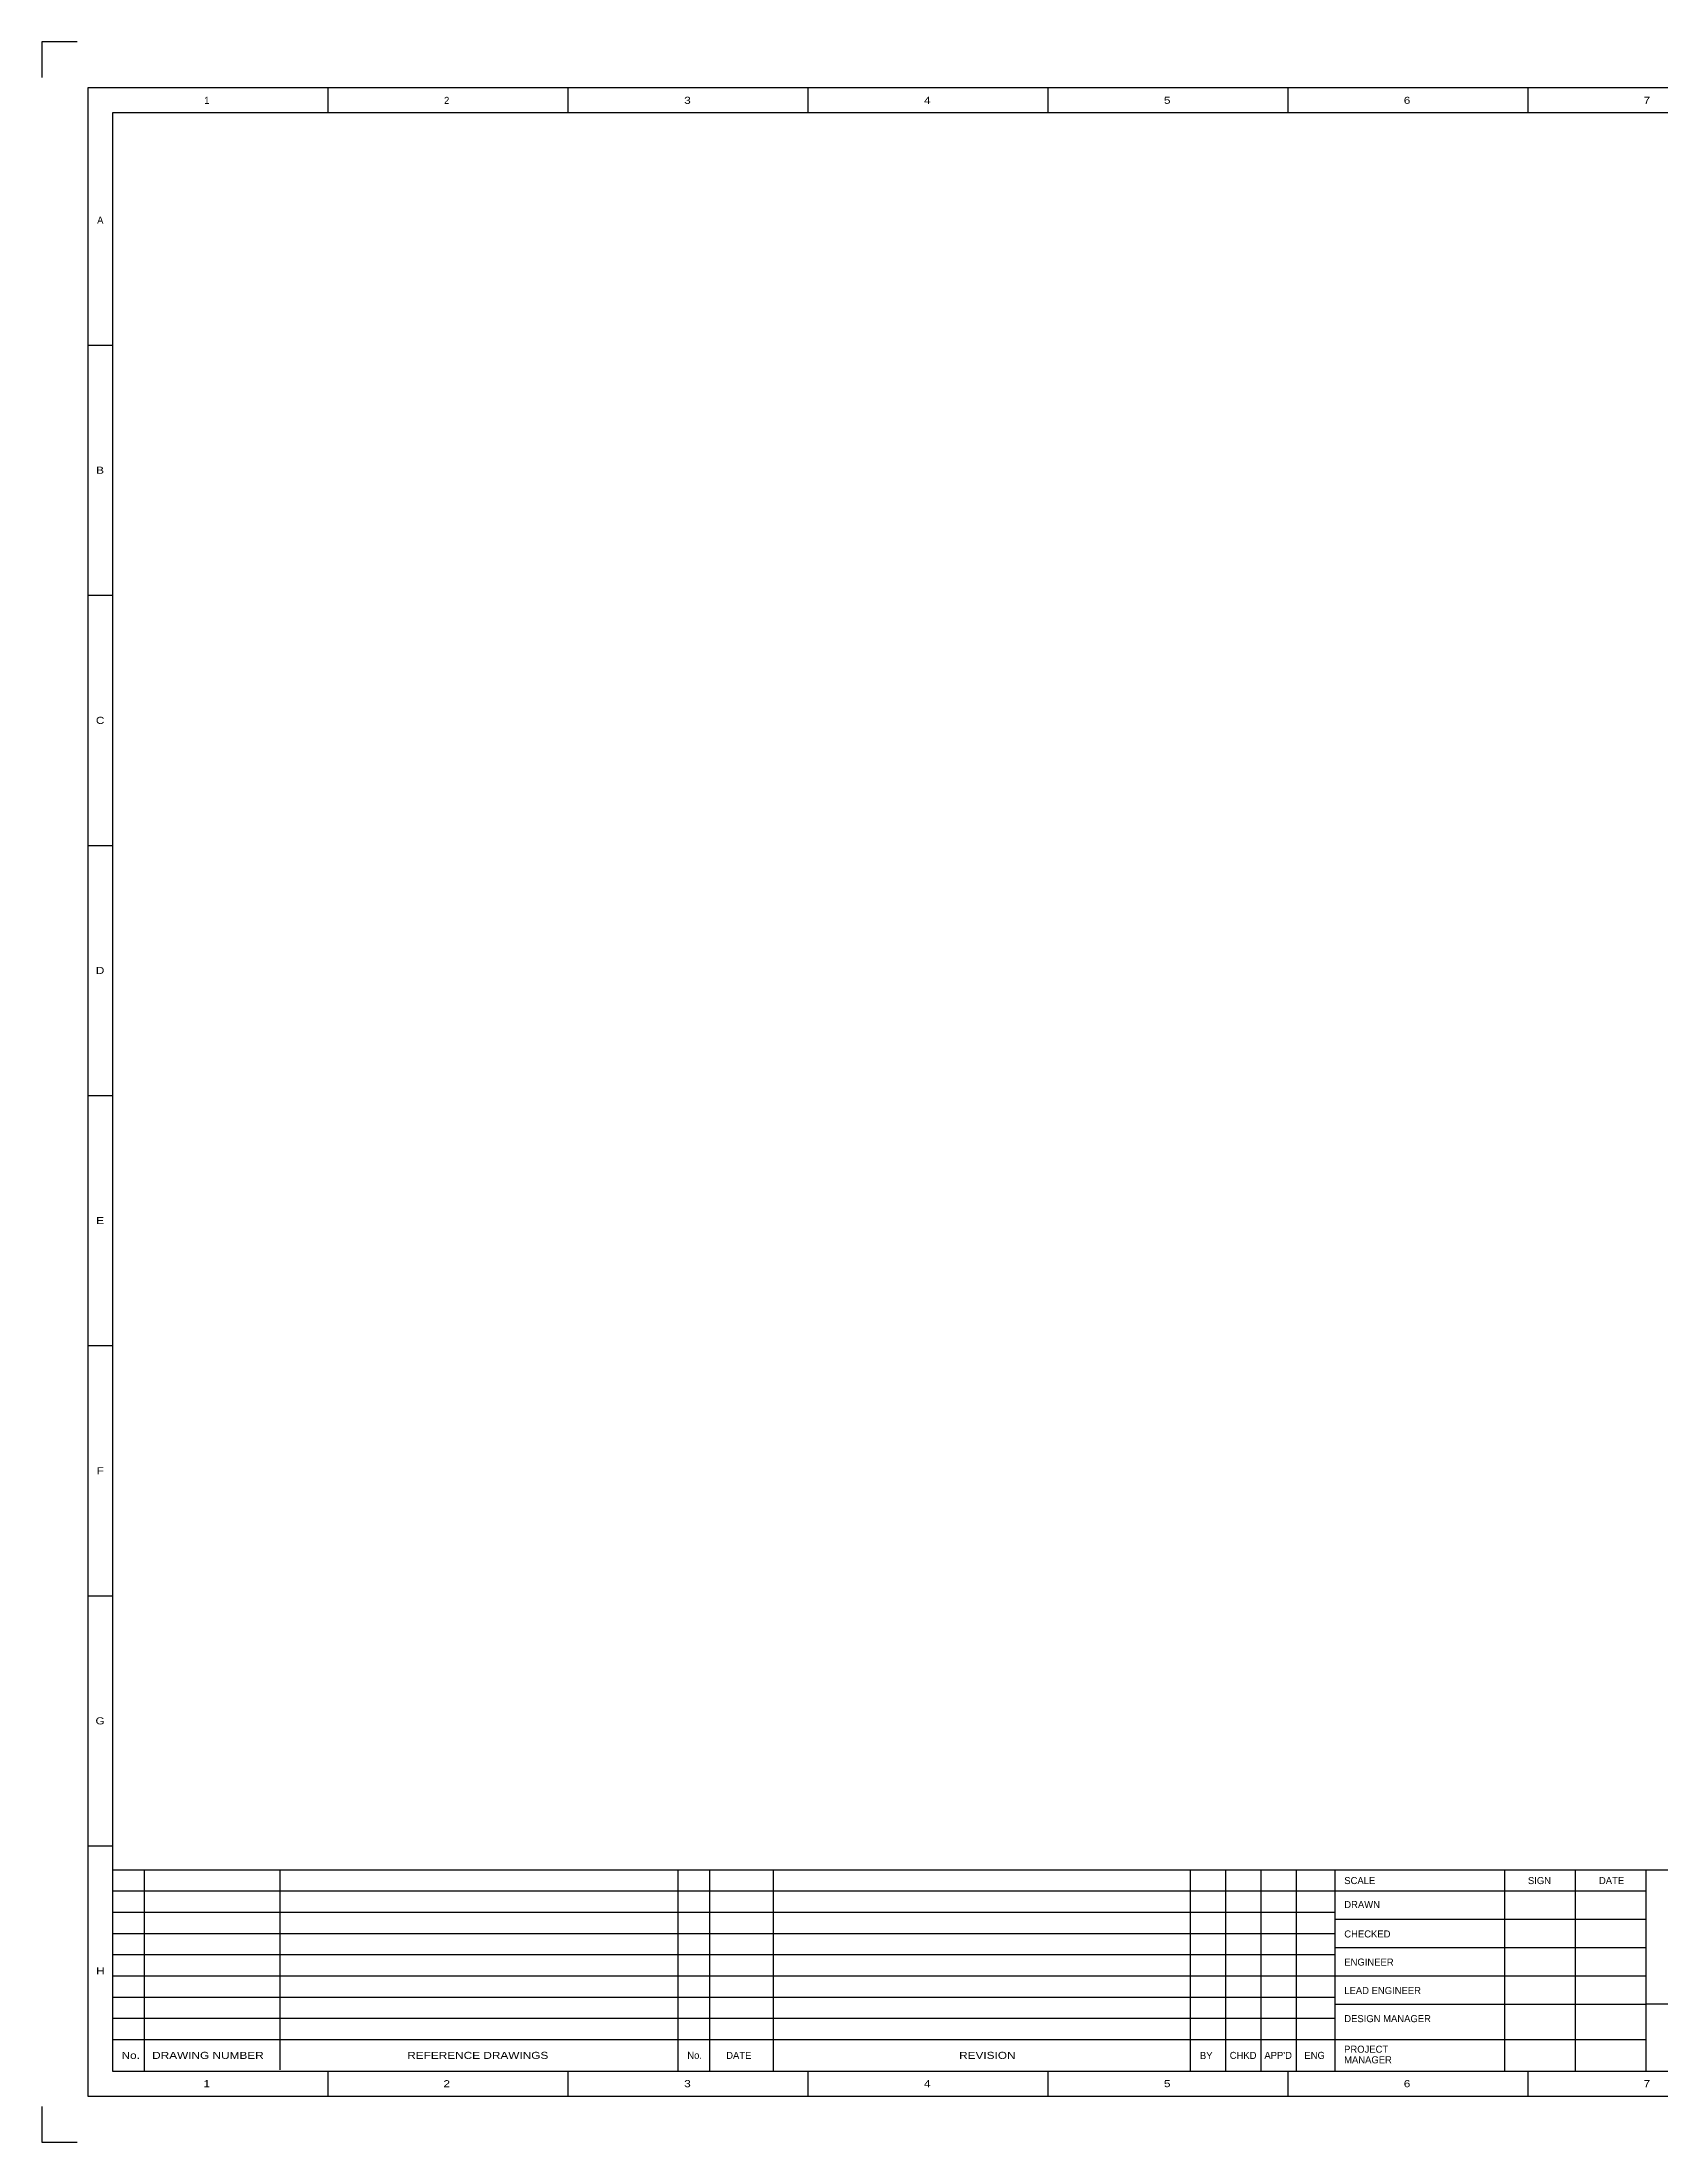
# Model space of a CAD drawing. Extents: x 0 to 841, y -1 to 593.
# Drawn here: x 0 to 457, y -1 to 593 of the extents above; entities that cross this region are included whole.
import ezdxf
from ezdxf.enums import TextEntityAlignment as Align

# ---------------------------------------------------------------- set-up
doc = ezdxf.new("R2010")
doc.units = 0
doc.header["$MEASUREMENT"] = 0
doc.layers.add('-CS', color=7, linetype='CONTINUOUS')
doc.layers.add('A1-CS', color=7, linetype='CONTINUOUS')

msp = doc.modelspace()

# ---------------------------------------------------------------- linework, layer by layer
at = {"layer": '-CS', "color": 212, "linetype": 'CONTINUOUS'}
for p, q in [((9.547477, 592.792595), (-0.452523, 592.792595)), ((-0.452523, 592.792595), (-0.452523, 582.792595)), ((827.547477, 579.792595), (12.547477, 579.792595)), ((12.547477, 579.792595), (12.547477, 11.792595)), ((80.467477, 579.792595), (80.467477, 572.792595)), ((148.367477, 579.792595), (148.367477, 572.792595)), ((216.297477, 579.792595), (216.297477, 572.792595)), ((284.227477, 579.792595), (284.227477, 572.792595)), ((352.127477, 579.792595), (352.127477, 572.792595)), ((420.047477, 579.792595), (420.047477, 572.792595)), ((820.547477, 572.792595), (19.547477, 572.792595)), ((19.547477, 572.792595), (19.547477, 18.792595)), ((12.547477, 507.042595), (19.547477, 507.042595)), ((12.547477, 436.292595), (19.537477, 436.292595)), ((12.547477, 365.542595), (19.537477, 365.542595)), ((12.547477, 294.792595), (19.537477, 294.792595)), ((12.547477, 224.042595), (19.537477, 224.042595)), ((12.547477, 153.292595), (19.537477, 153.292595)), ((12.547477, 82.542595), (19.537477, 82.542595)), ((19.547477, 75.792595), (820.547477, 75.792595)), ((28.547477, 18.792595), (28.547477, 75.792595)), ((179.547477, 18.792595), (179.547477, 75.792595)), ((188.547477, 18.792595), (188.547477, 75.792595)), ((206.547477, 18.792595), (206.547477, 75.792595)), ((324.547477, 18.792595), (324.547477, 75.792595)), ((334.547477, 18.792595), (334.547477, 75.792595)), ((344.547477, 18.792595), (344.547477, 75.792595)), ((354.547477, 18.792595), (354.547477, 75.792595)), ((365.547477, 18.792595), (365.547477, 75.792595)), ((413.547477, 18.792595), (413.547477, 75.792595)), ((433.547477, 18.792595), (433.547477, 75.792595)), ((453.547477, 18.792595), (453.547477, 75.792595)), ((19.547477, 69.792595), (365.547477, 69.792595)), ((365.547477, 69.792595), (453.547477, 69.792595)), ((19.547477, 63.792595), (365.547477, 63.792595)), ((365.547477, 61.792595), (453.547477, 61.792595)), ((19.547477, 57.792595), (365.547477, 57.792595)), ((365.547477, 53.792595), (453.547477, 53.792595)), ((19.547477, 51.792595), (365.547477, 51.792595)), ((19.547477, 45.792595), (365.547477, 45.792595)), ((365.547477, 45.792595), (453.547477, 45.792595)), ((19.547477, 39.792595), (365.547477, 39.792595)), ((365.547477, 37.792595), (453.547477, 37.792595)), ((502.547477, 37.792595), (453.547477, 37.792595)), ((19.547477, 33.792595), (365.547477, 33.792595)), ((19.547477, 27.792595), (365.547477, 27.792595)), ((365.547477, 27.792595), (453.547477, 27.792595)), ((19.547477, 18.792595), (820.547477, 18.792595)), ((80.467477, 18.792595), (80.467477, 11.792595)), ((148.367477, 18.792595), (148.367477, 11.792595)), ((216.297477, 18.792595), (216.297477, 11.792595)), ((284.227477, 18.792595), (284.227477, 11.792595)), ((352.127477, 18.792595), (352.127477, 11.792595)), ((420.047477, 18.792595), (420.047477, 11.792595)), ((-0.452523, 8.792595), (-0.452523, -1.207405)), ((12.547477, 11.792595), (827.547477, 11.792595)), ((-0.452523, -1.207405), (9.547477, -1.207405))]:
    msp.add_line(p, q, dxfattribs=at)
at = {"layer": 'A1-CS', "color": 212, "linetype": 'CONTINUOUS'}
for p, q in [((9.547477, 592.792595), (-0.452523, 592.792595)), ((-0.452523, 592.792595), (-0.452523, 582.792595)), ((827.547477, 579.792595), (12.547477, 579.792595)), ((12.547477, 579.792595), (12.547477, 11.792595)), ((80.467477, 579.792595), (80.467477, 572.792595)), ((148.367477, 579.792595), (148.367477, 572.792595)), ((216.297477, 579.792595), (216.297477, 572.792595)), ((284.227477, 579.792595), (284.227477, 572.792595)), ((352.127477, 579.792595), (352.127477, 572.792595)), ((420.047477, 579.792595), (420.047477, 572.792595)), ((820.547477, 572.792595), (19.547477, 572.792595)), ((19.547477, 572.792595), (19.547477, 18.792595)), ((12.547477, 507.042595), (19.547477, 507.042595)), ((12.547477, 436.292595), (19.537477, 436.292595)), ((12.547477, 365.542595), (19.537477, 365.542595)), ((12.547477, 294.792595), (19.537477, 294.792595)), ((12.547477, 224.042595), (19.537477, 224.042595)), ((12.547477, 153.292595), (19.537477, 153.292595)), ((12.547477, 82.542595), (19.537477, 82.542595)), ((19.547477, 75.792595), (820.547477, 75.792595)), ((28.547477, 18.792595), (28.547477, 75.792595)), ((66.969475, 19.197338), (66.969475, 75.792595)), ((179.547477, 18.792595), (179.547477, 75.792595)), ((188.547477, 18.792595), (188.547477, 75.792595)), ((206.547477, 18.792595), (206.547477, 75.792595)), ((324.547477, 18.792595), (324.547477, 75.792595)), ((334.547477, 18.792595), (334.547477, 75.792595)), ((344.547477, 18.792595), (344.547477, 75.792595)), ((354.547477, 18.792595), (354.547477, 75.792595)), ((365.547477, 18.792595), (365.547477, 75.792595)), ((413.547477, 18.792595), (413.547477, 75.792595)), ((433.547477, 18.792595), (433.547477, 75.792595)), ((453.547477, 18.792595), (453.547477, 75.792595)), ((19.547477, 69.792595), (365.547477, 69.792595)), ((365.547477, 69.792595), (453.547477, 69.792595)), ((19.547477, 63.792595), (365.547477, 63.792595)), ((365.547477, 61.792595), (453.547477, 61.792595)), ((19.547477, 57.792595), (365.547477, 57.792595)), ((365.547477, 53.792595), (453.547477, 53.792595)), ((19.547477, 51.792595), (365.547477, 51.792595)), ((19.547477, 45.792595), (365.547477, 45.792595)), ((365.547477, 45.792595), (453.547477, 45.792595)), ((19.547477, 39.792595), (365.547477, 39.792595)), ((365.547477, 37.792595), (453.547477, 37.792595)), ((502.547477, 37.792595), (453.547477, 37.792595)), ((19.547477, 33.792595), (365.547477, 33.792595)), ((19.547477, 27.792595), (365.547477, 27.792595)), ((365.547477, 27.792595), (453.547477, 27.792595)), ((19.547477, 18.792595), (820.547477, 18.792595)), ((80.467477, 18.792595), (80.467477, 11.792595)), ((148.367477, 18.792595), (148.367477, 11.792595)), ((216.297477, 18.792595), (216.297477, 11.792595)), ((284.227477, 18.792595), (284.227477, 11.792595)), ((352.127477, 18.792595), (352.127477, 11.792595)), ((420.047477, 18.792595), (420.047477, 11.792595)), ((-0.452523, 8.792595), (-0.452523, -1.207405)), ((12.547477, 11.792595), (827.547477, 11.792595)), ((-0.452523, -1.207405), (9.547477, -1.207405))]:
    msp.add_line(p, q, dxfattribs=at)

# ---------------------------------------------------------------- texts
at = {"layer": '-CS', "color": 212, "linetype": 'CONTINUOUS'}
for s, height, p in [('1', 1.99, (46.197477, 576.292595)), ('2', 1.99, (114.077477, 576.292595)), ('A', 1.99, (16.047477, 542.412595)), ('SIGN', 2, (423.347477, 72.742595)), ('DATE', 2, (443.737477, 72.742595)), ('No.', 2, (184.257477, 23.292595)), ('DATE', 2, (196.747477, 23.292595)), ('BY', 2, (329.027477, 23.252595)), ('CHKD', 2, (339.467477, 23.292595)), ("APP'D", 2, (349.387477, 23.292595)), ('ENG', 2, (359.707477, 23.292595))]:
    msp.add_text(s, height=height, dxfattribs=at).set_placement(p, align=Align.MIDDLE)
at = {"layer": '-CS', "color": 212, "linetype": 'CONTINUOUS', "width": 1.25}
for s, p in [('3', (182.217477, 576.292595)), ('4', (250.087477, 576.292595)), ('5', (317.987477, 576.292595)), ('6', (385.857477, 576.292595)), ('7', (453.727477, 576.292595)), ('B', (15.987477, 471.672595)), ('C', (16.017477, 400.912595)), ('D', (15.997477, 330.172595)), ('E', (15.997477, 259.412595)), ('F', (16.047477, 188.672595)), ('G', (15.997477, 117.912595)), ('H', (16.077477, 47.172595)), ('1', (46.187477, 15.292595)), ('2', (114.087477, 15.292595)), ('3', (182.217477, 15.292595)), ('4', (250.087477, 15.292595)), ('5', (317.987477, 15.292595)), ('6', (385.857477, 15.292595)), ('7', (453.727477, 15.292595))]:
    msp.add_text(s, height=2, dxfattribs=at).set_placement(p, align=Align.MIDDLE)
at = {"layer": '-CS', "color": 212, "linetype": 'CONTINUOUS'}
for s, p in [('SCALE', (368.097477, 72.742595)), ('DRAWN', (368.097477, 65.952595)), ('CHECKED', (368.097477, 57.642595)), ('ENGINEER', (368.097477, 49.682595)), ('LEAD ENGINEER', (368.097477, 41.642595)), ('DESIGN MANAGER', (368.097477, 33.692595)), ('PROJECT', (368.047477, 25.042595)), ('MANAGER', (368.047477, 22.042595))]:
    msp.add_text(s, height=2, dxfattribs=at).set_placement(p, align=Align.MIDDLE_LEFT)
at = {"layer": '-CS', "color": 212, "linetype": 'CONTINUOUS', "width": 1.25}
for s, p in [('No.', (22.067477, 23.292595)), ('DRAWING NUMBER', (30.727477, 23.292595)), ('REFERENCE DRAWINGS', (102.907477, 23.292595)), ('REVISION', (259.097477, 23.292595))]:
    msp.add_text(s, height=2, dxfattribs=at).set_placement(p, align=Align.MIDDLE_LEFT)
at = {"layer": 'A1-CS', "color": 212, "linetype": 'CONTINUOUS'}
for s, height, p in [('1', 1.99, (46.197477, 576.292595)), ('2', 1.99, (114.077477, 576.292595)), ('A', 1.99, (16.047477, 542.412595)), ('SIGN', 2, (423.347477, 72.742595)), ('DATE', 2, (443.737477, 72.742595)), ('No.', 2, (184.257477, 23.292595)), ('DATE', 2, (196.747477, 23.292595)), ('BY', 2, (329.027477, 23.252595)), ('CHKD', 2, (339.467477, 23.292595)), ("APP'D", 2, (349.387477, 23.292595)), ('ENG', 2, (359.707477, 23.292595))]:
    msp.add_text(s, height=height, dxfattribs=at).set_placement(p, align=Align.MIDDLE)
at = {"layer": 'A1-CS', "color": 212, "linetype": 'CONTINUOUS', "width": 1.25}
for s, p in [('3', (182.217477, 576.292595)), ('4', (250.087477, 576.292595)), ('5', (317.987477, 576.292595)), ('6', (385.857477, 576.292595)), ('7', (453.727477, 576.292595)), ('B', (15.987477, 471.672595)), ('C', (16.017477, 400.912595)), ('D', (15.997477, 330.172595)), ('E', (15.997477, 259.412595)), ('F', (16.047477, 188.672595)), ('G', (15.997477, 117.912595)), ('H', (16.077477, 47.172595)), ('1', (46.187477, 15.292595)), ('2', (114.087477, 15.292595)), ('3', (182.217477, 15.292595)), ('4', (250.087477, 15.292595)), ('5', (317.987477, 15.292595)), ('6', (385.857477, 15.292595)), ('7', (453.727477, 15.292595))]:
    msp.add_text(s, height=2, dxfattribs=at).set_placement(p, align=Align.MIDDLE)
at = {"layer": 'A1-CS', "color": 212, "linetype": 'CONTINUOUS'}
for s, p in [('SCALE', (368.097477, 72.742595)), ('DRAWN', (368.097477, 65.952595)), ('CHECKED', (368.097477, 57.642595)), ('ENGINEER', (368.097477, 49.682595)), ('LEAD ENGINEER', (368.097477, 41.642595)), ('DESIGN MANAGER', (368.097477, 33.692595)), ('PROJECT', (368.047477, 25.042595)), ('MANAGER', (368.047477, 22.042595))]:
    msp.add_text(s, height=2, dxfattribs=at).set_placement(p, align=Align.MIDDLE_LEFT)
at = {"layer": 'A1-CS', "color": 212, "linetype": 'CONTINUOUS', "width": 1.25}
for s, p in [('No.', (22.067477, 23.292595)), ('DRAWING NUMBER', (30.727477, 23.292595)), ('REFERENCE DRAWINGS', (102.907477, 23.292595)), ('REVISION', (259.097477, 23.292595))]:
    msp.add_text(s, height=2, dxfattribs=at).set_placement(p, align=Align.MIDDLE_LEFT)

doc.saveas('drawing.dxf')
